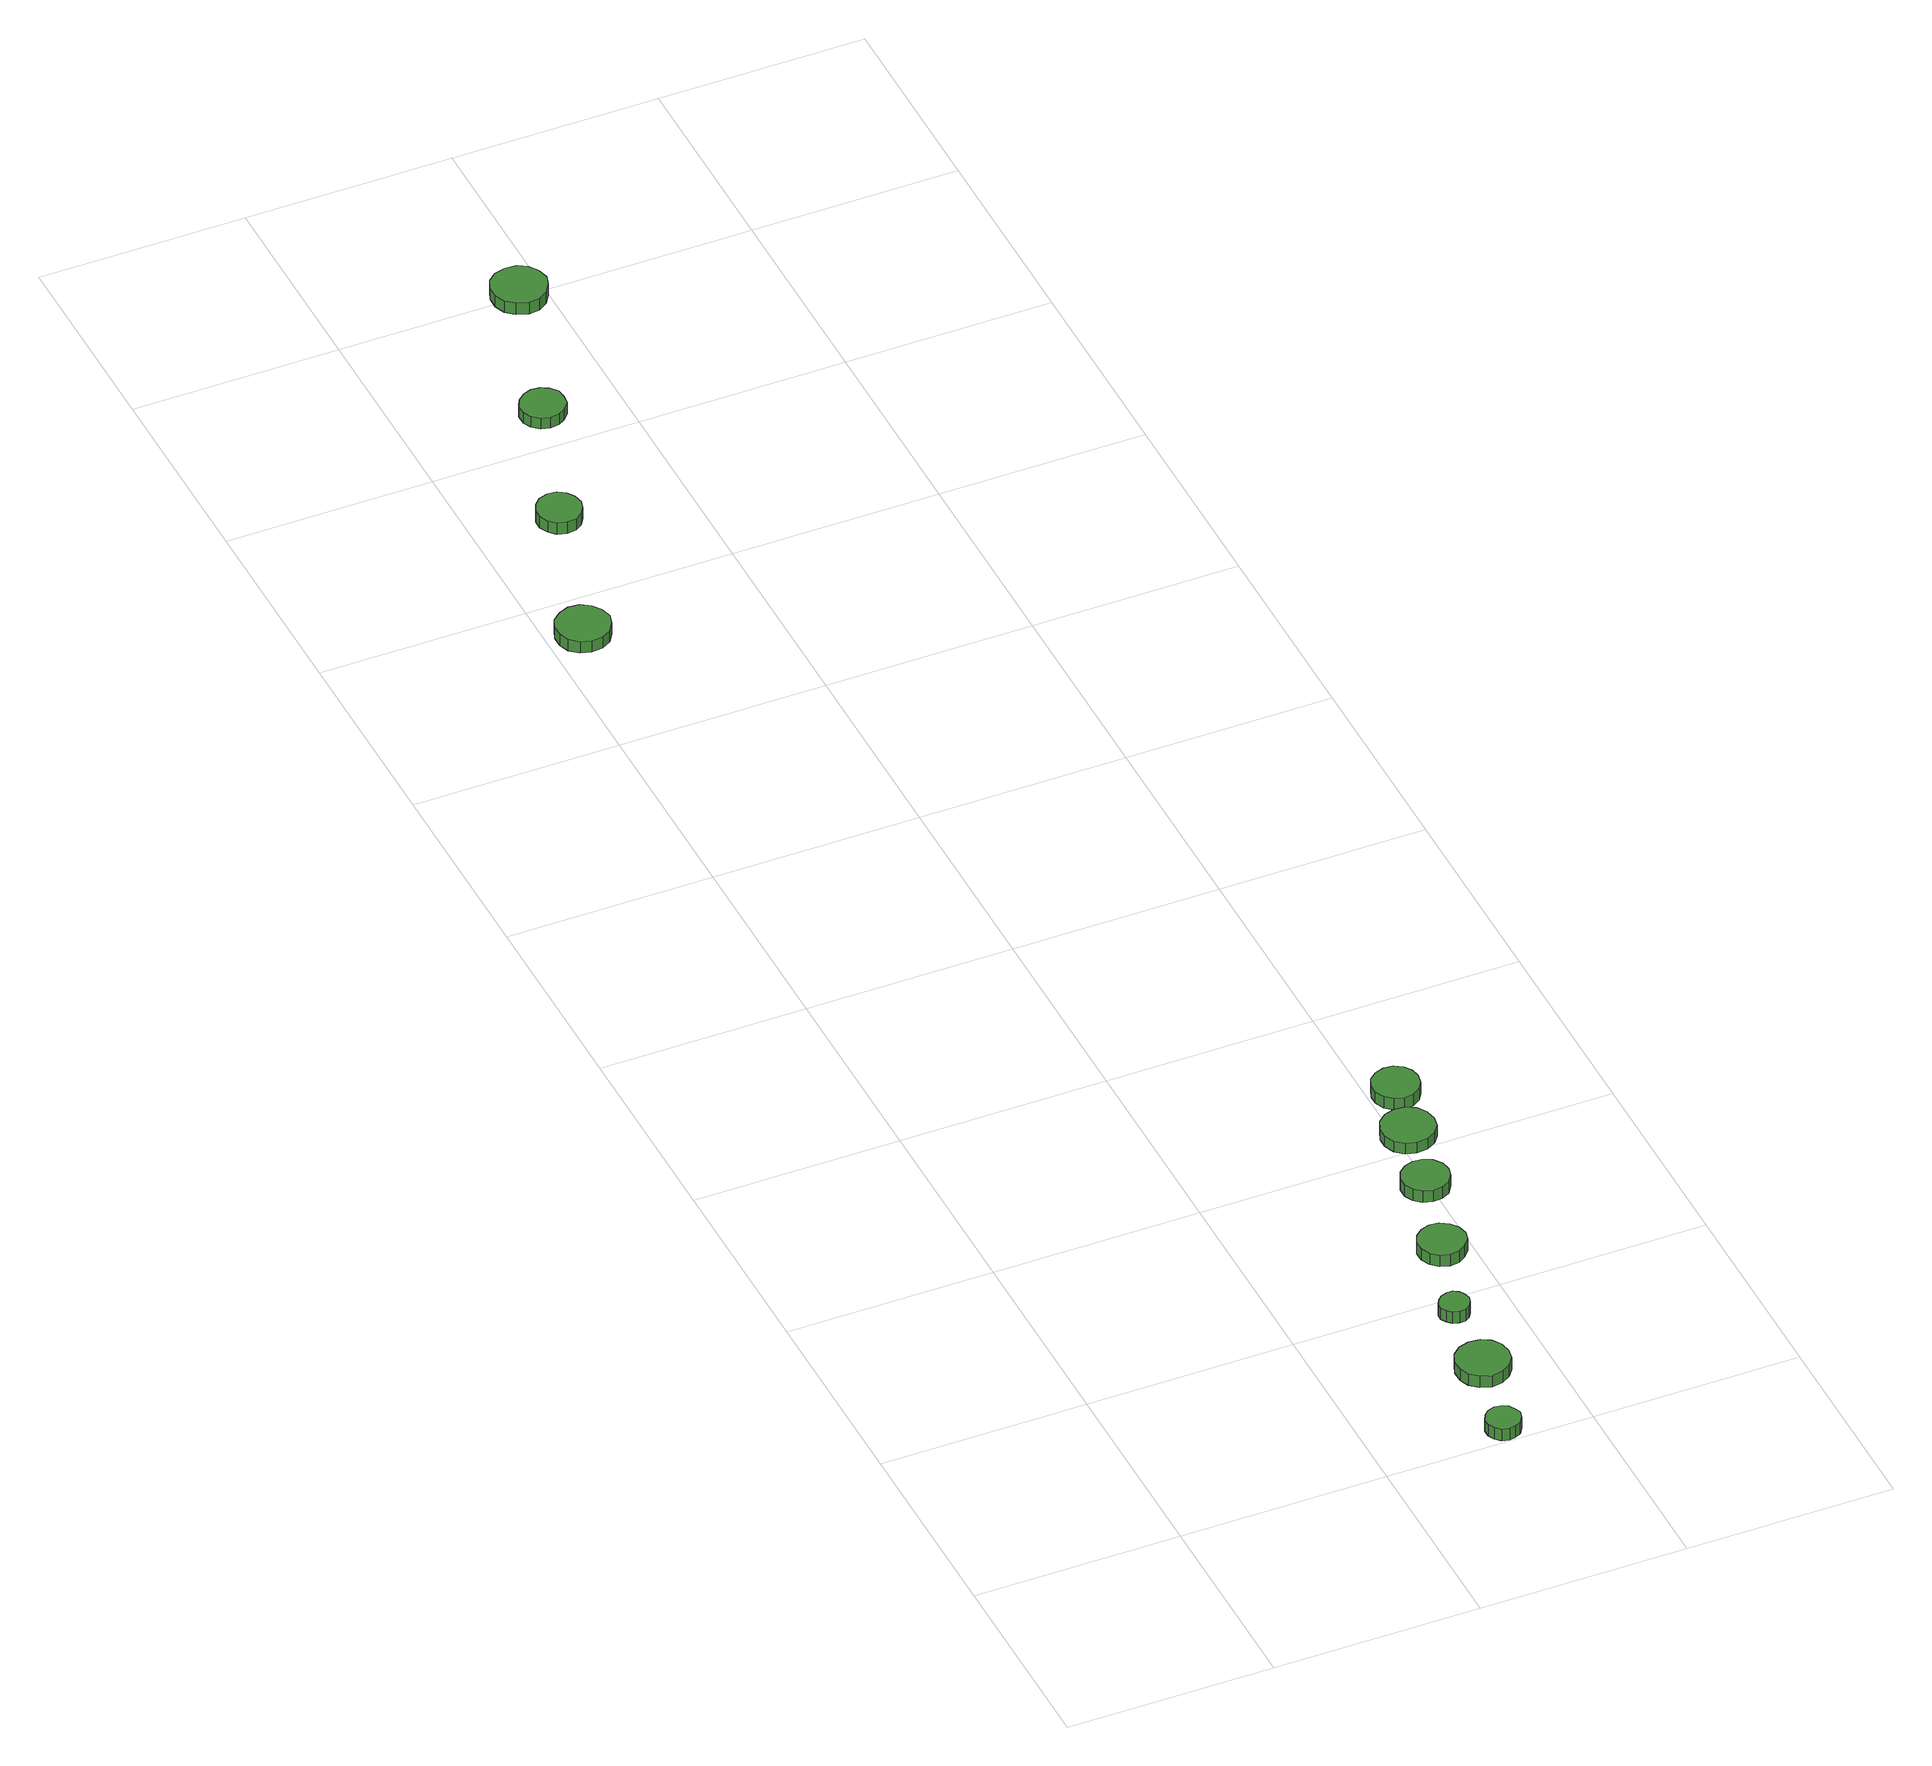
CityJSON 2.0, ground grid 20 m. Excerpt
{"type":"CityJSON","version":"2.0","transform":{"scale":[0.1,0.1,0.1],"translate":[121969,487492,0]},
"CityObjects":{
"tree1":{"type":"SolitaryVegetationObject","attributes":{"function":"something"},"geometry":[{"type":"MultiSurface","lod":"1","boundaries":[[[0,1,2,3,4,5,6,7,8,9,10,11,12,13,14]],[[15,16,17,18,19,20,21,22,23,24,25,26,27,28,29]],[[0,29,28,1]],[[1,28,27,2]],[[2,27,26,3]],[[3,26,25,4]],[[4,25,24,5]],[[5,24,23,6]],[[6,23,22,7]],[[7,22,21,8]],[[8,21,20,9]],[[9,20,19,10]],[[10,19,18,11]],[[11,18,17,12]],[[12,17,16,13]],[[13,16,15,14]],[[14,15,29,0]]]}]},
"tree2":{"type":"SolitaryVegetationObject","attributes":{"function":"something"},"geometry":[{"type":"MultiSurface","lod":"1","boundaries":[[[30,31,32,33,34,35,36,37,38,39,40,41,42,43,44]],[[45,46,47,48,49,50,51,52,53,54,55,56,57,58,59]],[[30,59,58,31]],[[31,58,57,32]],[[32,57,56,33]],[[33,56,55,34]],[[34,55,54,35]],[[35,54,53,36]],[[36,53,52,37]],[[37,52,51,38]],[[38,51,50,39]],[[39,50,49,40]],[[40,49,48,41]],[[41,48,47,42]],[[42,47,46,43]],[[43,46,45,44]],[[44,45,59,30]]]}]},
"tree3":{"type":"SolitaryVegetationObject","attributes":{"function":"something"},"geometry":[{"type":"MultiSurface","lod":"1","boundaries":[[[60,61,62,63,64,65,66,67,68,69,70,71,72,73,74]],[[75,76,77,78,79,80,81,82,83,84,85,86,87,88,89]],[[60,89,88,61]],[[61,88,87,62]],[[62,87,86,63]],[[63,86,85,64]],[[64,85,84,65]],[[65,84,83,66]],[[66,83,82,67]],[[67,82,81,68]],[[68,81,80,69]],[[69,80,79,70]],[[70,79,78,71]],[[71,78,77,72]],[[72,77,76,73]],[[73,76,75,74]],[[74,75,89,60]]]}]},
"tree4":{"type":"SolitaryVegetationObject","attributes":{"function":"something"},"geometry":[{"type":"MultiSurface","lod":"1","boundaries":[[[90,91,92,93,94,95,96,97,98,99,100,101,102,103,104]],[[105,106,107,108,109,110,111,112,113,114,115,116,117,118,119]],[[90,119,118,91]],[[91,118,117,92]],[[92,117,116,93]],[[93,116,115,94]],[[94,115,114,95]],[[95,114,113,96]],[[96,113,112,97]],[[97,112,111,98]],[[98,111,110,99]],[[99,110,109,100]],[[100,109,108,101]],[[101,108,107,102]],[[102,107,106,103]],[[103,106,105,104]],[[104,105,119,90]]]}]},
"tree5":{"type":"SolitaryVegetationObject","attributes":{"function":"something"},"geometry":[{"type":"MultiSurface","lod":"1","boundaries":[[[120,121,122,123,124,125,126,127,128,129,130,131,132,133,134]],[[135,136,137,138,139,140,141,142,143,144,145,146,147,148,149]],[[120,149,148,121]],[[121,148,147,122]],[[122,147,146,123]],[[123,146,145,124]],[[124,145,144,125]],[[125,144,143,126]],[[126,143,142,127]],[[127,142,141,128]],[[128,141,140,129]],[[129,140,139,130]],[[130,139,138,131]],[[131,138,137,132]],[[132,137,136,133]],[[133,136,135,134]],[[134,135,149,120]]]}]},
"tree6":{"type":"SolitaryVegetationObject","attributes":{"function":"something"},"geometry":[{"type":"MultiSurface","lod":"1","boundaries":[[[150,151,152,153,154,155,156,157,158,159,160,161,162,163,164]],[[165,166,167,168,169,170,171,172,173,174,175,176,177,178,179]],[[150,179,178,151]],[[151,178,177,152]],[[152,177,176,153]],[[153,176,175,154]],[[154,175,174,155]],[[155,174,173,156]],[[156,173,172,157]],[[157,172,171,158]],[[158,171,170,159]],[[159,170,169,160]],[[160,169,168,161]],[[161,168,167,162]],[[162,167,166,163]],[[163,166,165,164]],[[164,165,179,150]]]}]},
"tree7":{"type":"SolitaryVegetationObject","attributes":{"function":"something"},"geometry":[{"type":"MultiSurface","lod":"1","boundaries":[[[180,181,182,183,184,185,186,187,188,189,190,191,192,193,194]],[[195,196,197,198,199,200,201,202,203,204,205,206,207,208,209]],[[180,209,208,181]],[[181,208,207,182]],[[182,207,206,183]],[[183,206,205,184]],[[184,205,204,185]],[[185,204,203,186]],[[186,203,202,187]],[[187,202,201,188]],[[188,201,200,189]],[[189,200,199,190]],[[190,199,198,191]],[[191,198,197,192]],[[192,197,196,193]],[[193,196,195,194]],[[194,195,209,180]]]}]},
"tree8":{"type":"SolitaryVegetationObject","attributes":{"function":"something"},"geometry":[{"type":"MultiSurface","lod":"1","boundaries":[[[210,211,212,213,214,215,216,217,218,219,220,221,222,223,224]],[[225,226,227,228,229,230,231,232,233,234,235,236,237,238,239]],[[210,239,238,211]],[[211,238,237,212]],[[212,237,236,213]],[[213,236,235,214]],[[214,235,234,215]],[[215,234,233,216]],[[216,233,232,217]],[[217,232,231,218]],[[218,231,230,219]],[[219,230,229,220]],[[220,229,228,221]],[[221,228,227,222]],[[222,227,226,223]],[[223,226,225,224]],[[224,225,239,210]]]}]},
"tree9":{"type":"SolitaryVegetationObject","attributes":{"function":"something"},"geometry":[{"type":"MultiSurface","lod":"1","boundaries":[[[240,241,242,243,244,245,246,247,248,249,250,251,252,253,254]],[[255,256,257,258,259,260,261,262,263,264,265,266,267,268,269]],[[240,269,268,241]],[[241,268,267,242]],[[242,267,266,243]],[[243,266,265,244]],[[244,265,264,245]],[[245,264,263,246]],[[246,263,262,247]],[[247,262,261,248]],[[248,261,260,249]],[[249,260,259,250]],[[250,259,258,251]],[[251,258,257,252]],[[252,257,256,253]],[[253,256,255,254]],[[254,255,269,240]]]}]},
"tree10":{"type":"SolitaryVegetationObject","attributes":{"function":"something"},"geometry":[{"type":"MultiSurface","lod":"1","boundaries":[[[270,271,272,273,274,275,276,277,278,279,280,281,282,283,284]],[[285,286,287,288,289,290,291,292,293,294,295,296,297,298,299]],[[270,299,298,271]],[[271,298,297,272]],[[272,297,296,273]],[[273,296,295,274]],[[274,295,294,275]],[[275,294,293,276]],[[276,293,292,277]],[[277,292,291,278]],[[278,291,290,279]],[[279,290,289,280]],[[280,289,288,281]],[[281,288,287,282]],[[282,287,286,283]],[[283,286,285,284]],[[284,285,299,270]]]}]},
"tree11":{"type":"SolitaryVegetationObject","attributes":{"function":"something"},"geometry":[{"type":"MultiSurface","lod":"1","boundaries":[[[300,301,302,303,304,305,306,307,308,309,310,311,312,313,314]],[[315,316,317,318,319,320,321,322,323,324,325,326,327,328,329]],[[300,329,328,301]],[[301,328,327,302]],[[302,327,326,303]],[[303,326,325,304]],[[304,325,324,305]],[[305,324,323,306]],[[306,323,322,307]],[[307,322,321,308]],[[308,321,320,309]],[[309,320,319,310]],[[310,319,318,311]],[[311,318,317,312]],[[312,317,316,313]],[[313,316,315,314]],[[314,315,329,300]]]}]}
},
"vertices":[
[337,17,15],[335,23,15],[331,29,15],[325,32,15],[319,33,15],[312,31,15],[307,26,15],[304,20,15],[304,13,15],[307,7,15],[312,2,15],[319,0,15],[325,1,15],[331,4,15],[335,10,15],[335,10,2],[331,4,2],[325,1,2],[319,0,2],[312,2,2],[307,7,2],[304,13,2],[304,20,2],[307,26,2],[312,31,2],[319,33,2],[325,32,2],[331,29,2],[335,23,2],[337,17,2],
[363,99,15],[361,109,15],[355,118,15],[346,123,15],[335,124,15],[325,121,15],[317,114,15],[313,104,15],[313,93,15],[317,84,15],[325,77,15],[335,73,15],[346,75,15],[355,80,15],[361,88,15],[361,88,2],[355,80,2],[346,75,2],[335,73,2],[325,77,2],[317,84,2],[313,93,2],[313,104,2],[317,114,2],[325,121,2],[335,124,2],[346,123,2],[355,118,2],[361,109,2],[363,99,2],
[362,181,14],[360,187,14],[357,192,14],[352,195,14],[346,195,14],[340,193,14],[336,189,14],[333,184,14],[333,178,14],[336,173,14],[340,169,14],[346,167,14],[352,167,14],[357,170,14],[360,175,14],[360,175,1],[357,170,1],[352,167,1],[346,167,1],[340,169,1],[336,173,1],[333,178,1],[333,184,1],[336,189,1],[340,193,1],[346,195,1],[352,195,1],[357,192,1],[360,187,1],[362,181,1],
[59,1350,16],[56,1361,16],[50,1369,16],[41,1375,16],[30,1376,16],[20,1372,16],[12,1365,16],[8,1356,16],[8,1345,16],[12,1335,16],[20,1328,16],[30,1325,16],[41,1326,16],[50,1331,16],[56,1340,16],[56,1340,3],[50,1331,3],[41,1326,3],[30,1325,3],[20,1328,3],[12,1335,3],[8,1345,3],[8,1356,3],[12,1365,3],[20,1372,3],[30,1376,3],[41,1375,3],[50,1369,3],[56,1361,3],[59,1350,3],
[396,264,14],[394,273,14],[388,281,14],[380,286,14],[371,287,14],[362,284,14],[355,278,14],[351,269,14],[351,260,14],[355,251,14],[362,245,14],[371,242,14],[380,243,14],[388,248,14],[394,255,14],[394,255,1],[388,248,1],[380,243,1],[371,242,1],[362,245,1],[355,251,1],[351,260,1],[351,269,1],[355,278,1],[362,284,1],[371,287,1],[380,286,1],[388,281,1],[394,273,1],[396,264,1],
[419,351,14],[417,360,14],[411,368,14],[403,372,14],[394,373,14],[385,370,14],[378,364,14],[374,356,14],[374,346,14],[378,338,14],[385,332,14],[394,329,14],[403,330,14],[411,334,14],[417,342,14],[417,342,1],[411,334,1],[403,330,1],[394,329,1],[385,332,1],[378,338,1],[374,346,1],[374,356,1],[378,364,1],[385,370,1],[394,373,1],[403,372,1],[411,368,1],[417,360,1],[419,351,1],
[100,1502,18],[98,1511,18],[93,1518,18],[86,1523,18],[77,1524,18],[68,1521,18],[62,1515,18],[58,1507,18],[58,1498,18],[62,1490,18],[68,1484,18],[77,1481,18],[86,1482,18],[93,1487,18],[98,1494,18],[98,1494,5],[93,1487,5],[86,1482,5],[77,1481,5],[68,1484,5],[62,1490,5],[58,1498,5],[58,1507,5],[62,1515,5],[68,1521,5],[77,1524,5],[86,1523,5],[93,1518,5],[98,1511,5],[100,1502,5],
[436,420,14],[434,430,14],[428,439,14],[419,444,14],[408,445,14],[398,442,14],[390,435,14],[386,425,14],[386,415,14],[390,405,14],[398,398,14],[408,395,14],[419,396,14],[428,401,14],[434,409,14],[434,409,2],[428,401,2],[419,396,2],[408,395,2],[398,398,2],[390,405,2],[386,415,2],[386,425,2],[390,435,2],[398,442,2],[408,445,2],[419,444,2],[428,439,2],[434,430,2],[436,420,2],
[447,478,15],[445,487,15],[440,494,15],[432,499,15],[423,500,15],[414,497,15],[407,491,15],[403,482,15],[403,473,15],[407,464,15],[414,458,15],[423,455,15],[432,456,15],[440,461,15],[445,468,15],[445,468,2],[440,461,2],[432,456,2],[423,455,2],[414,458,2],[407,464,2],[403,473,2],[403,482,2],[407,491,2],[414,497,2],[423,500,2],[432,499,2],[440,494,2],[445,487,2],[447,478,2],
[145,1638,20],[144,1647,20],[138,1654,20],[131,1658,20],[122,1659,20],[114,1656,20],[107,1650,20],[103,1642,20],[103,1633,20],[107,1625,20],[114,1619,20],[122,1617,20],[131,1618,20],[138,1622,20],[144,1629,20],[144,1629,8],[138,1622,8],[131,1618,8],[122,1617,8],[114,1619,8],[107,1625,8],[103,1633,8],[103,1642,8],[107,1650,8],[114,1656,8],[122,1659,8],[131,1658,8],[138,1654,8],[144,1647,8],[145,1638,8],
[198,1792,23],[195,1803,23],[189,1812,23],[180,1817,23],[169,1818,23],[158,1815,23],[150,1808,23],[146,1798,23],[146,1787,23],[150,1777,23],[158,1770,23],[169,1766,23],[180,1767,23],[189,1773,23],[195,1782,23],[195,1782,10],[189,1773,10],[180,1767,10],[169,1766,10],[158,1770,10],[150,1777,10],[146,1787,10],[146,1798,10],[150,1808,10],[158,1815,10],[169,1818,10],[180,1817,10],[189,1812,10],[195,1803,10],[198,1792,10]
]}
